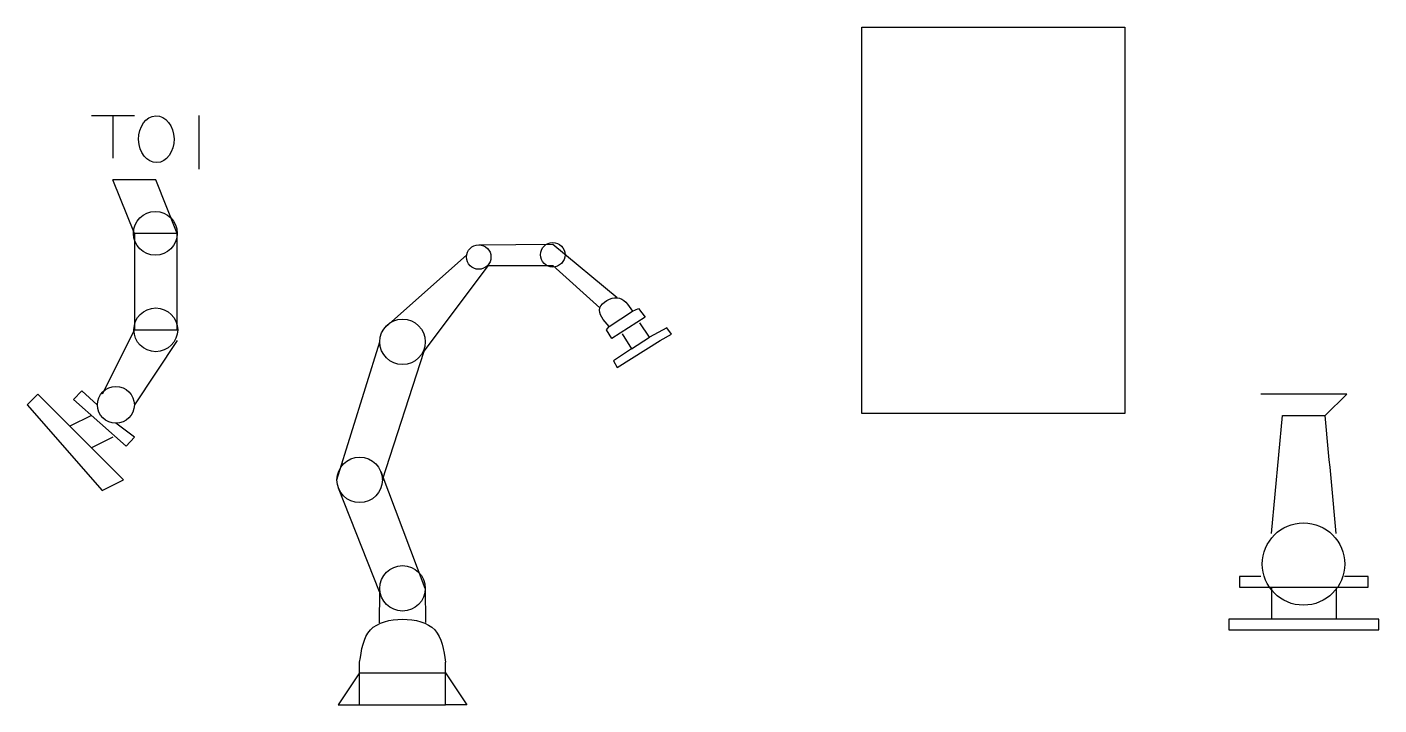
# Model space of a CAD drawing. Header units: millimetres. Extents: x 11 to 137, y 33 to 96.
import ezdxf

# ---------------------------------------------------------------- set-up
doc = ezdxf.new("R2010")
doc.units = ezdxf.units.MM
doc.layers.get('0').update_dxf_attribs({"lineweight": 25})
picture_1 = doc.add_image_def('image1.png', size_in_pixel=(125, 210))

msp = doc.modelspace()

# ---------------------------------------------------------------- linework, layer by layer
for p, q in [((17, 88), (21, 88)), ((19, 88), (19, 84)), ((27, 88), (27, 83)), ((21, 77), (19, 82)), ((23, 82), (19, 82)), ((25, 77), (23, 82)), ((25, 77), (21, 77)), ((21, 77), (21, 74)), ((25, 68), (25, 77)), ((53.1, 75.94), (60, 76)), ((60, 76), (66, 71)), ((44.4, 68.24), (52, 75)), ((21, 74), (21, 68)), ((48, 66), (54, 74)), ((54, 74), (60, 74)), ((60, 74), (64.4, 70.05)), ((65.25, 68.3), (67.43, 69.74)), ((67.43, 69.74), (68, 70)), ((68, 70), (68.6, 69.17)), ((65, 68), (65.25, 68.3)), ((68.6, 69.17), (65.49, 67.19)), ((69, 67.32), (68.11, 68.64)), ((70.64, 68.2), (69, 67.32)), ((71.05, 67.59), (70.64, 68.2)), ((21, 68), (18, 62)), ((21, 68), (25, 68)), ((25, 67), (21, 61)), ((39.88, 54), (43.88, 66.88)), ((65.49, 67.19), (65, 68)), ((66.01, 64.47), (70, 67)), ((66.46, 67.62), (67.33, 66.22)), ((67.33, 66.22), (69, 67.32)), ((70, 67), (71.05, 67.59)), ((44.12, 54.02), (48, 66)), ((67.33, 66.22), (65.65, 65.12)), ((65.65, 65.12), (66.01, 64.47)), ((12, 62), (11, 61)), ((15, 59), (12, 62)), ((16.1, 62.31), (15.34, 61.5)), ((17.55, 61), (16.1, 62.31)), ((134, 62), (126, 62)), ((132, 60), (134, 62)), ((11, 61), (18, 53)), ((15.34, 61.5), (20.24, 57.14)), ((17, 60), (15, 59)), ((21, 58), (19.28, 59.28)), ((127, 49), (128, 60)), ((128, 60), (132, 60)), ((17, 57), (15, 59)), ((19, 58), (17, 57)), ((20.24, 57.14), (21, 58)), ((20, 54), (17, 57)), ((48.12, 43.88), (43.99, 54.76)), ((18, 53), (20, 54)), ((43.85, 43.56), (40.02, 53.22)), ((126, 45), (124, 45)), ((124, 45), (124, 44)), ((136, 45), (133.78, 44.99)), ((136, 44), (136, 45)), ((43.85, 43.56), (43.83, 40.66)), ((48.12, 43.88), (48.15, 40.7)), ((124, 44), (135, 44)), ((127, 44), (127, 41)), ((133, 44), (133, 41)), ((135, 44), (136, 44)), ((133, 41), (123, 41)), ((123, 41), (123, 40)), ((133, 41), (133, 41)), ((137, 41), (133, 41)), ((137, 40), (137, 41)), ((123, 40), (137, 40)), ((42, 33), (42, 37)), ((50, 33), (50, 37)), ((42, 36), (40, 33)), ((42, 36), (50, 36)), ((50, 36), (52, 33)), ((40, 33), (43, 33)), ((42, 33), (50, 33)), ((52, 33), (50, 33))]:
    msp.add_line(p, q)
for centre, radius in [((22.96, 77), 2.04), ((53.1, 74.79), 1.14), ((60, 75), 1.14), ((23, 68), 2.04), ((46, 66.88), 2.12), ((19.28, 61), 1.72), ((42, 54), 2.12), ((129.97, 46.15), 3.84), ((46, 43.88), 2.12)]:
    msp.add_circle(centre, radius)
msp.add_ellipse((23.05, 85.78), major_axis=(0.05, -2.18), ratio=0.75623)
msp.add_open_spline([(65.25, 68.3), (64.73, 68.9), (63.72, 70.07), (66.23, 71.54), (67.03, 70.34), (67.43, 69.74)], degree=3, knots=[0, 0, 0, 0, 1.947242, 3.811708, 5.719755, 5.719755, 5.719755, 5.719755])
for points in [[(133, 49), (132.67, 52.67), (132.33, 56.33), (132, 60)], [(42, 37), (42.17, 38.14), (42.5, 40.43), (46, 41.29), (49.5, 40.43), (49.83, 38.14), (50, 37)]]:
    msp.add_open_spline(points, degree=3)

# ---------------------------------------------------------------- pictures from other files: only their frames are drawn
image = msp.add_image(picture_1, insert=(88.81, 60.19), size_in_units=(24.5, 36.06))
image.dxf.flags = 7

doc.saveas('drawing.dxf')
